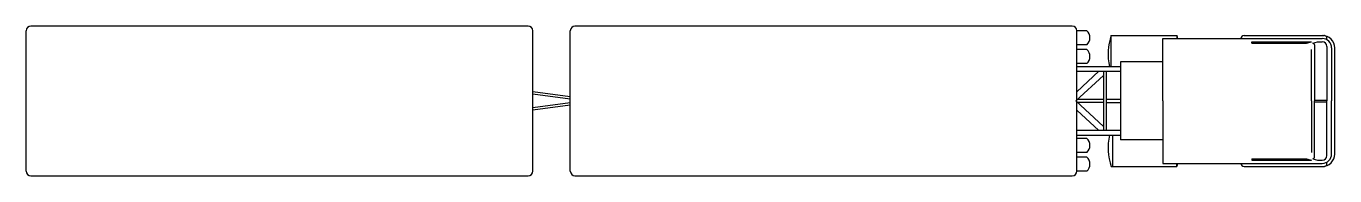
# Model space of a CAD drawing. Header units: millimetres. Extents: x -3084.8 to -3068.1, y 1921.6 to 1923.5.
import ezdxf

# ---------------------------------------------------------------- set-up
doc = ezdxf.new("R2010")
doc.units = ezdxf.units.MM
doc.header["$LTSCALE"] = 10
doc.layers.add('Veículos', color=2, linetype='Continuous')

msp = doc.modelspace()

# ---------------------------------------------------------------- linework, layer by layer
at = {"layer": 'Veículos'}
for p, q in [((-3084.797, 1921.676), (-3084.797, 1923.476)), ((-3078.377, 1923.536), (-3084.737, 1923.536)), ((-3078.317, 1921.676), (-3078.317, 1923.476)), ((-3077.837, 1921.676), (-3077.837, 1923.476)), ((-3071.417, 1923.536), (-3077.777, 1923.536)), ((-3071.229, 1923.476), (-3071.358, 1923.476)), ((-3071.357, 1921.676), (-3071.357, 1923.476)), ((-3070.918, 1923.416), (-3070.078, 1923.416)), ((-3070.918, 1923.016), (-3070.918, 1923.416)), ((-3070.078, 1923.416), (-3070.078, 1923.376)), ((-3069.218, 1923.416), (-3068.198, 1923.416)), ((-3071.229, 1923.296), (-3071.358, 1923.296)), ((-3071.229, 1923.236), (-3071.358, 1923.236)), ((-3070.258, 1922.576), (-3070.258, 1923.376)), ((-3070.258, 1923.376), (-3068.218, 1923.376)), ((-3069.118, 1923.316), (-3069.118, 1923.336)), ((-3069.118, 1923.336), (-3068.358, 1923.336)), ((-3069.118, 1923.316), (-3068.418, 1923.316)), ((-3068.418, 1923.316), (-3068.358, 1923.336)), ((-3068.358, 1922.576), (-3068.358, 1923.236)), ((-3068.338, 1923.316), (-3068.278, 1923.336)), ((-3068.318, 1923.296), (-3068.318, 1922.576)), ((-3068.278, 1923.336), (-3068.218, 1923.336)), ((-3068.158, 1923.276), (-3068.158, 1922.576)), ((-3068.098, 1923.256), (-3068.098, 1922.576)), ((-3068.058, 1921.896), (-3068.058, 1923.256)), ((-3070.798, 1923.076), (-3070.798, 1922.076)), ((-3070.258, 1923.076), (-3070.798, 1923.076)), ((-3071.369, 1922.576), (-3071.018, 1922.901)), ((-3071.229, 1923.056), (-3071.358, 1923.056)), ((-3071.358, 1923.016), (-3070.798, 1923.016)), ((-3071.358, 1922.956), (-3070.798, 1922.956)), ((-3071.358, 1922.695), (-3071.077, 1922.956)), ((-3071.018, 1922.956), (-3071.018, 1922.196)), ((-3070.978, 1922.196), (-3070.978, 1922.956)), ((-3077.837, 1922.629), (-3078.317, 1922.695)), ((-3077.837, 1922.598), (-3078.317, 1922.664)), ((-3071.018, 1922.25), (-3071.369, 1922.576)), ((-3071.018, 1922.596), (-3071.347, 1922.596)), ((-3070.798, 1922.596), (-3070.978, 1922.596)), ((-3070.258, 1922.576), (-3070.258, 1921.776)), ((-3068.358, 1922.576), (-3068.358, 1921.916)), ((-3068.318, 1922.586), (-3068.158, 1922.586)), ((-3068.318, 1921.856), (-3068.318, 1922.576)), ((-3068.318, 1922.566), (-3068.158, 1922.566)), ((-3068.158, 1921.876), (-3068.158, 1922.576)), ((-3068.098, 1921.896), (-3068.098, 1922.576)), ((-3077.837, 1922.553), (-3078.317, 1922.487)), ((-3077.837, 1922.522), (-3078.317, 1922.456)), ((-3071.077, 1922.196), (-3071.358, 1922.456)), ((-3071.018, 1922.556), (-3071.347, 1922.556)), ((-3070.978, 1922.556), (-3070.798, 1922.556)), ((-3070.798, 1922.196), (-3071.358, 1922.196)), ((-3071.358, 1922.136), (-3070.798, 1922.136)), ((-3071.229, 1922.096), (-3071.358, 1922.096)), ((-3070.898, 1921.736), (-3070.898, 1922.136)), ((-3070.258, 1922.076), (-3070.798, 1922.076)), ((-3071.229, 1921.916), (-3071.358, 1921.916)), ((-3071.229, 1921.856), (-3071.358, 1921.856)), ((-3070.918, 1921.736), (-3070.078, 1921.736)), ((-3070.258, 1921.776), (-3068.218, 1921.776)), ((-3070.078, 1921.736), (-3070.078, 1921.776)), ((-3069.218, 1921.736), (-3068.198, 1921.736)), ((-3069.118, 1921.836), (-3069.118, 1921.816)), ((-3069.118, 1921.836), (-3068.418, 1921.836)), ((-3069.118, 1921.816), (-3068.358, 1921.816)), ((-3068.418, 1921.836), (-3068.358, 1921.816)), ((-3068.338, 1921.836), (-3068.278, 1921.816)), ((-3068.278, 1921.816), (-3068.218, 1921.816)), ((-3084.737, 1921.616), (-3078.377, 1921.616)), ((-3077.777, 1921.616), (-3071.417, 1921.616)), ((-3071.229, 1921.676), (-3071.358, 1921.676))]:
    msp.add_line(p, q, dxfattribs=at)
for centre, radius, start, end in [((-3084.737, 1923.476), 0.06, 90, 180), ((-3078.377, 1923.476), 0.06, 0, 90), ((-3077.777, 1923.476), 0.06, 90, 180), ((-3071.417, 1923.476), 0.06, 0, 90), ((-3071.311, 1923.386), 0.121, 312.075, 47.925), ((-3070.218, 1923.176), 0.74, 161.0754, 192.4869), ((-3070.778, 1923.176), 0.74, 15.6804, 18.9246), ((-3069.218, 1923.376), 0.04, 90, 180), ((-3068.218, 1923.256), 0.16, 0, 90), ((-3068.198, 1923.376), 0.04, 338.679, 90), ((-3071.311, 1923.146), 0.121, 312.075, 47.925), ((-3068.338, 1923.296), 0.02, 0, 90), ((-3068.218, 1923.256), 0.12, 0, 90), ((-3068.218, 1923.276), 0.06, 0, 90), ((-3071.311, 1922.006), 0.121, 312.075, 47.925), ((-3070.218, 1921.976), 0.74, 167.5131, 198.9246), ((-3068.218, 1921.896), 0.12, 270, 0), ((-3068.218, 1921.896), 0.16, 270, 0), ((-3071.311, 1921.766), 0.121, 312.075, 47.925), ((-3070.778, 1921.976), 0.74, 341.0754, 344.3196), ((-3069.218, 1921.776), 0.04, 180, 270), ((-3068.338, 1921.856), 0.02, 270, 0), ((-3068.218, 1921.876), 0.06, 270, 0), ((-3068.198, 1921.776), 0.04, 270, 21.321), ((-3084.737, 1921.676), 0.06, 180, 270), ((-3078.377, 1921.676), 0.06, 270, 0), ((-3077.777, 1921.676), 0.06, 180, 270), ((-3071.417, 1921.676), 0.06, 270, 0)]:
    msp.add_arc(centre, radius, start, end, dxfattribs=at)

doc.saveas('drawing.dxf')
